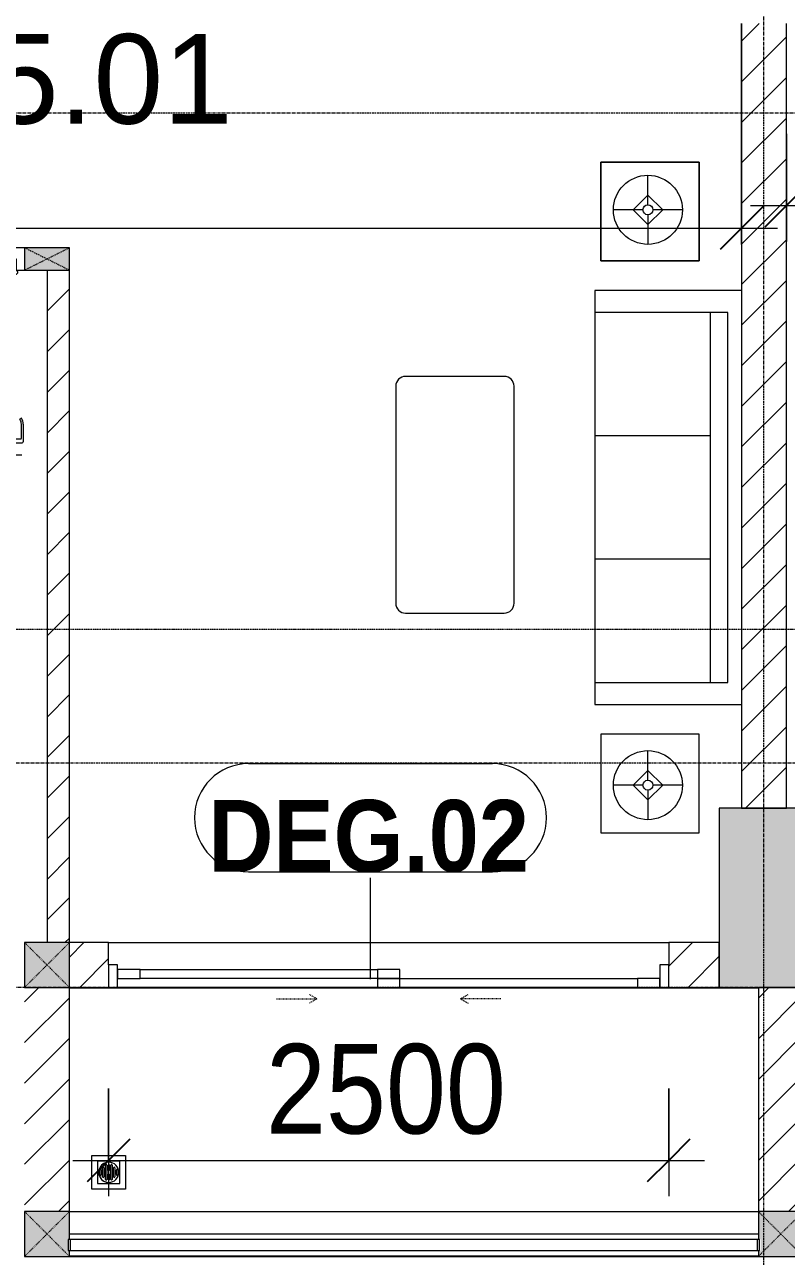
# Model space of a CAD drawing. Header units: millimetres. Extents: x 1591 to 239243, y -15958 to 82755.
# Drawn here: x 151451 to 154851, y 23337 to 28832 of the extents above; entities that cross this region are included whole.
import ezdxf

# ---------------------------------------------------------------- set-up
doc = ezdxf.new("R2010")
doc.units = ezdxf.units.MM
for name, pattern in [('Dash Dot 3_16_', [7.9375, 4.7625, -1.5875, 0, -1.5875]), ('Dash_2_', [6, 3, -3]), ('Grid Line', [22.225, 12.7, -3.175, 3.175, -3.175])]:
    doc.linetypes.add(name, pattern=pattern)
for name, color, linetype, lineweight in [('0-1', 250, 'Continuous', 5), ('A-ANNO-DIMS', 211, 'Continuous', 9), ('A-ANNO-DIMS-160', 211, 'Continuous', 9), ('A-AREA-IDEN', 2, 'Continuous', 9), ('A-DETL-GENF-1', 9, 'Continuous', 9), ('A-DOOR', 31, 'Continuous', 9), ('A-DOOR-1', 254, 'Continuous', 9), ('A-DOOR-2', 9, 'Continuous', 9), ('A-DOOR-FRAM', 31, 'Continuous', 9), ('A-DOOR-HDLN', 31, 'Dash_2_', 9), ('A-DOOR-IDEN', 31, 'Continuous', 9), ('A-FLOR-1', 7, 'Continuous', 9), ('A-FLOR-2', 9, 'Continuous', 9), ('A-FLOR-HRAL', 11, 'Continuous', 9), ('A-WALL', 113, 'Continuous', 9), ('A-WALL-1', 253, 'Continuous', 18), ('A-WALL-3', 113, 'Continuous', 18), ('A-WALL-PATT-1', 10, 'Continuous', 9), ('A-WALL-PATT-2', 111, 'Continuous', 9), ('G-ANNO-SYMB-1', 111, 'Dash Dot 3_16_', 18), ('I-FURN', 30, 'Continuous', 9), ('I-FURN-1', 254, 'Continuous', 9), ('M-EQPM-1', 254, 'Continuous', 9), ('S-COLS', 52, 'Continuous', 9), ('S-COLS-1', 52, 'Continuous', 5), ('S-COLS-2', 250, 'Continuous', 18), ('S-COLS-4', 254, 'Continuous', 9), ('S-COLS-5', 253, 'Continuous', 18), ('S-COLS-6', 52, 'Continuous', 18), ('S-COLS-HDLN', 52, 'Dash_2_', 9), ('S-COLS-HDLN-1', 9, 'Dash_2_', 9), ('S-GRID-1', 1, 'Grid Line', 9)]:
    doc.layers.add(name, color=color, linetype=linetype, lineweight=lineweight)
doc.styles.add('Arial_9', font='arial_0.ttf', dxfattribs={"height": 400})
doc.styles.add('Arial_B_4', font='arialbd_0.ttf', dxfattribs={"width": 0.9, "height": 320})
doc.styles.add('UTM Avo', font='UTM Avo.ttf', dxfattribs={"width": 0.9, "height": 400})
doc.dimstyles.new('1_Dim_chi_tiet_2_5', dxfattribs={"dimscale": 304.8, "dimtxt": 399.720379, "dimasz": 0.629921, "dimexe": 0.524934, "dimexo": 0.0625, "dimgap": 0.052493, "dimtad": 1, "dimdec": 0, "dimrnd": 5, "dimzin": 0, "dimdsep": 46, "dimtxsty": 'UTM Avo', "dimblk1": 'OBLIQUE', "dimblk2": 'OBLIQUE', "dimsah": 1, "dimcen": 0.09, "dimdle": 0.524934, "dimazin": 0, "dimtfac": 1, "dimtdec": 4, "dimtix": 1, "dimtmove": 0, "dimatfit": 3, "dimfxl": 1.049869, "dimfxlon": 1, "dimtvp": 1, "dimtolj": 1, "dimtzin": 0, "dimarcsym": 2})
pattern_1 = [(45, (101998.83, 0), (-90.50967, 90.50967), [])]

# ---------------------------------------------------------------- blocks, each defined once
blk = doc.blocks.new('NCV_TKTC_KET CAU_rvt-1-TKCS_MB TẦNG 5')
at = {"layer": 'S-COLS-1'}
h = blk.add_hatch(color=256, dxfattribs=at)
h.paths.add_polyline_path([(52852.6, 24536.9), (52952.6, 24536.9), (52952.6, 25336.9), (52552.6, 25336.9), (52552.6, 24536.9), (52851.4, 24536.9)])
h.paths.add_polyline_path([(52922.6, 24561.9), (52922.6, 24611.9), (52932.6, 24611.9), (52932.6, 24561.9), (52927.6, 24561.9)])
at = {"layer": 'A-FLOR-1'}
for p, q in [((49652.6, 24535.3), (52727.6, 24535.3)), ((49652.6, 23336.9), (52727.6, 23336.9))]:
    blk.add_line(p, q, dxfattribs=at)
at = {"layer": 'S-COLS-2'}
for p, q in [((52952.6, 25336.9), (52552.6, 25336.9)), ((52552.6, 25336.9), (52552.6, 24536.9)), ((52552.6, 24536.9), (52952.6, 24536.9))]:
    blk.add_line(p, q, dxfattribs=at)
blk = doc.blocks.new('DOOR_CW_01 CANH MO-PANEL KINH - DIW_01-900x2200-CỬA GỖ VÂN LAMINATE-553393-TKCS_MB TẦNG 5')
at = {"layer": 'A-DETL-GENF-1'}
for p, q in [((-399, 831.8), (-397, 831.8)), ((-399, 792.2), (-399, 831.8)), ((-397, 872), (-357, 872)), ((-397, 752), (-397, 872)), ((-397, 792.2), (-397, 831.8)), ((-357, 872), (-357, 752)), ((-357, 792.2), (-357, 831.8)), ((-355, 831.8), (-357, 831.8)), ((-355, 792.2), (-355, 831.8)), ((-442, 737), (-442, 816.5)), ((-399, 820.5), (-438, 820.5)), ((-434, 799.5), (-434, 737)), ((-399, 803.5), (-430, 803.5)), ((-397, 792.2), (-399, 792.2)), ((-357, 792.2), (-355, 792.2)), ((-355, 820.5), (-316, 820.5)), ((-355, 803.5), (-324, 803.5)), ((-320, 799.5), (-320, 737)), ((-312, 737), (-312, 816.5)), ((-433.9, 711.2), (-427.3, 715.8)), ((-357, 752), (-397, 752)), ((-397, 738), (-391, 738)), ((-397, 738), (-397, 196)), ((-363, 752), (-391, 752)), ((-391, 752), (-391, 738)), ((-363, 738), (-363, 752)), ((-357, 738), (-363, 738)), ((-357, 196), (-357, 738)), ((-320.1, 711.2), (-326.7, 715.8)), ((-397, 196), (-391, 196)), ((-357, 182), (-397, 182)), ((-397, 182), (-397, 62)), ((-391, 196), (-391, 182)), ((-391, 182), (-363, 182)), ((-357, 196), (-363, 196)), ((-363, 182), (-363, 196)), ((-357, 62), (-357, 182)), ((-397, 62), (-357, 62))]:
    blk.add_line(p, q, dxfattribs=at)
blk.add_circle((-407, 60), 10, dxfattribs=at)
for centre, radius, start, end in [((-407, 60), 814, 360, 92), ((-438, 816.5), 4, 90, 180), ((-430, 799.5), 4, 90, 180), ((-324, 799.5), 4, 360, 90), ((-316, 816.5), 4, 0, 90), ((-397, 737), 45, 180, 215), ((-397, 737), 37, 180, 215), ((-357, 737), 37, 325, 0), ((-357, 737), 45, 325, 0)]:
    blk.add_arc(centre, radius, start, end, dxfattribs=at)
at = {"layer": 'A-DOOR-2'}
for p, q in [((-410, 50), (-450, 50)), ((-450, 50), (-450, -50)), ((-410, 0), (-410, 50)), ((-400, 0), (-410, 0)), ((-407, 50), (-382, 50)), ((-400, -50), (-400, 0)), ((410, 0), (400, 0)), ((400, 0), (400, -50)), ((450, 50), (410, 50)), ((410, 50), (410, 0)), ((450, -50), (450, 50)), ((-450, -50), (-400, -50)), ((400, -50), (450, -50))]:
    blk.add_line(p, q, dxfattribs=at)
blk = doc.blocks.new('LOBBY_SOFA_1 - LOBBY_SOFA_1-V46-TKCS_MB TẦNG 5')
at = {"layer": 'I-FURN'}
for p, q in [((-2556, -4.9), (-2556, -660)), ((-708, -660), (-708, -4.9)), ((-2457, -66), (-2457, -660)), ((-807, -66), (-2457, -66)), ((-807, -660), (-807, -66)), ((-807, -143), (-2457, -143)), ((-1907, -143), (-1907, -660)), ((-1357, -143), (-1357, -660)), ((-3128.2, -193.5), (-2688.2, -193.5)), ((-3128.2, -633.5), (-3128.2, -193.5)), ((-2688.2, -193.5), (-2688.2, -633.5)), ((-575.9, -193.5), (-575.9, -633.5)), ((-135.9, -193.5), (-575.9, -193.5)), ((-135.9, -633.5), (-135.9, -193.5)), ((-2915.4, -269), (-2915.4, -401)), ((-348.6, -269), (-348.6, -401)), ((-2915.4, -357), (-2981.4, -423)), ((-2849.4, -423), (-2915.4, -357)), ((-414.6, -423), (-348.6, -357)), ((-348.6, -357), (-282.6, -423)), ((-2937.4, -423), (-3069.4, -423)), ((-2981.4, -423), (-2915.4, -489)), ((-2915.4, -489), (-2849.4, -423)), ((-2893.4, -423), (-2761.4, -423)), ((-370.6, -423), (-502.6, -423)), ((-348.6, -489), (-414.6, -423)), ((-282.6, -423), (-348.6, -489)), ((-326.6, -423), (-194.6, -423)), ((-2915.4, -445), (-2915.4, -577)), ((-348.6, -445), (-348.6, -577)), ((-2688.2, -633.5), (-3128.2, -633.5)), ((-575.9, -633.5), (-135.9, -633.5)), ((-2556, -660), (-708, -660)), ((-1160.3, -1020.5), (-2128.3, -1020.5)), ((-2172.3, -1064.5), (-2172.3, -1504.5)), ((-1116.3, -1504.5), (-1116.3, -1064.5)), ((-2128.3, -1548.5), (-1160.3, -1548.5))]:
    blk.add_line(p, q, dxfattribs=at)
for centre, radius in [((-2915.4, -423), 154), ((-348.6, -423), 154), ((-2915.4, -423), 22), ((-348.6, -423), 22)]:
    blk.add_circle(centre, radius, dxfattribs=at)
for centre, start, end in [((-2128.3, -1064.5), 90, 180), ((-1160.3, -1064.5), 0, 90), ((-2128.3, -1504.5), 180, 270), ((-1160.3, -1504.5), 270, 0)]:
    blk.add_arc(centre, 44, start, end, dxfattribs=at)
at = {"layer": 'I-FURN-1'}
for p, q in [((-2556, -4.9), (-2556, -660)), ((-708, -660), (-708, -4.9)), ((-2688.2, -193.5), (-3128.2, -193.5)), ((-3128.2, -193.5), (-3128.2, -633.5)), ((-2688.2, -633.5), (-2688.2, -193.5)), ((-135.9, -193.5), (-575.9, -193.5)), ((-575.9, -193.5), (-575.9, -633.5)), ((-135.9, -633.5), (-135.9, -193.5)), ((-3128.2, -633.5), (-2688.2, -633.5)), ((-575.9, -633.5), (-135.9, -633.5)), ((-2556, -660), (-708, -660)), ((-1160.3, -1020.5), (-2128.3, -1020.5)), ((-2172.3, -1064.5), (-2172.3, -1504.5)), ((-1116.3, -1504.5), (-1116.3, -1064.5)), ((-2128.3, -1548.5), (-1160.3, -1548.5))]:
    blk.add_line(p, q, dxfattribs=at)
for centre, start, end in [((-2128.3, -1064.5), 90, 180), ((-1160.3, -1064.5), 0, 90), ((-2128.3, -1504.5), 180, 270), ((-1160.3, -1504.5), 270, 0)]:
    blk.add_arc(centre, 44, start, end, dxfattribs=at)
blk = doc.blocks.new('THU NUOC - THU NUOC-455054-TKCS_MB TẦNG 5')
at = {"layer": 'M-EQPM-1'}
for p, q in [((-66.3, -70.6), (-66.3, 79.4)), ((-66.3, 79.4), (83.7, 79.4)), ((83.7, 79.4), (83.7, -70.6)), ((58.7, 54.4), (-41.3, 54.4)), ((-41.3, 54.4), (-41.3, -45.6)), ((-23.3, 19.6), (40.9, 19.6)), ((40.9, 13.6), (-23.3, 13.6)), ((-23.3, 7.2), (0.7, 7.2)), ((0.7, 1.2), (-23.3, 1.2)), ((-11, 32.1), (28.5, 32.1)), ((28.5, 26.1), (-11, 26.1)), ((-1.1, 44.5), (18.5, 44.5)), ((18.5, 38.5), (-1.1, 38.5)), ((0.7, 7.2), (0.7, 1.2)), ((16.7, 1.2), (16.7, 7.2)), ((16.7, 7.2), (40.9, 7.2)), ((40.9, 1.2), (16.7, 1.2)), ((58.7, -45.6), (58.7, 54.4)), ((-41.3, -45.6), (58.7, -45.6)), ((-23.3, -4.8), (40.9, -4.8)), ((40.9, -10.8), (-23.3, -10.8)), ((-11, -17.3), (28.5, -17.3)), ((28.5, -23.3), (-11, -23.3)), ((-1.1, -29.6), (18.5, -29.6)), ((18.5, -35.6), (-1.1, -35.6)), ((83.7, -70.6), (-66.3, -70.6))]:
    blk.add_line(p, q, dxfattribs=at)
for centre, radius, start, end in [((8.7, 4.4), 45, 0, 180), ((8.7, 4.4), 45, 360, 180), ((8.7, 4.4), 45, 180, 0), ((8.7, 4.4), 45, 180, 360), ((-23.3, 16.6), 3, 90, 270), ((-23.3, 4.2), 3, 90, 270), ((-11, 29.1), 3, 90, 270), ((-1.1, 41.5), 3, 90, 270), ((18.5, 41.5), 3, 270, 90), ((28.5, 29.1), 3, 270, 90), ((40.9, 16.6), 3, 270, 90), ((40.9, 4.2), 3, 270, 90), ((-23.3, -7.8), 3, 90, 270), ((-11, -20.3), 3, 90, 270), ((-1.1, -32.6), 3, 90, 270), ((18.5, -32.6), 3, 270, 90), ((28.5, -20.3), 3, 270, 90), ((40.9, -7.8), 3, 270, 90)]:
    blk.add_arc(centre, radius, start, end, dxfattribs=at)
blk = doc.blocks.new('G1_SOF - BO TRU - 100x200-V79-TKCS_MB TẦNG 5')
at = {"layer": 'S-COLS'}
blk.add_hatch(color=256, dxfattribs=at).paths.add_polyline_path([(50, -100), (50, 98.4), (-50, 98.4), (-50, -100)])
at = {"layer": 'S-COLS-5'}
for p, q in [((-50, 98.4), (-50, -100)), ((50, -100), (50, 98.4)), ((-50, -100), (50, -100))]:
    blk.add_line(p, q, dxfattribs=at)
at = {"layer": 'S-COLS-HDLN-1'}
for p, q in [((50, 100), (-50, -100)), ((-50, 100), (50, -100))]:
    blk.add_line(p, q, dxfattribs=at)
blk = doc.blocks.new('NCV_TKTC_TANG 5_rvt-1-TKCS_MB TẦNG 5')
at = {"layer": 'A-WALL-PATT-1'}
h = blk.add_hatch(dxfattribs=at)
h.set_pattern_fill('FP_1', color=256, style=0, pattern_type=2)
h.set_pattern_definition([(45, (0, 0), (-90.50967, 90.50967), [])])
h.paths.add_polyline_path([(49652.6, 24736.9), (49652.6, 27736.9), (49552.6, 27736.9), (49552.6, 24736.9)])
at = {"layer": 'A-FLOR-2'}
for p, q in [((52652.6, 27850.4), (52652.6, 28836.9)), ((49827.6, 24736.9), (52327.6, 24736.9)), ((49652.6, 23536.9), (52727.6, 23536.9))]:
    blk.add_line(p, q, dxfattribs=at)
at = {"layer": 'A-WALL-1'}
for p, q in [((49552.6, 27736.9), (49552.6, 24736.9)), ((49652.6, 24736.9), (49652.6, 27736.9))]:
    blk.add_line(p, q, dxfattribs=at)
at = {"layer": 'A-DOOR-1', "rotation": 180}
blk.add_blockref('DOOR_CW_01 CANH MO-PANEL KINH - DIW_01-900x2200-CỬA GỖ VÂN LAMINATE-553393-TKCS_MB TẦNG 5', (49004.2, 27786.9), dxfattribs=at)
at = {"layer": 'I-FURN-1', "rotation": 270.0000000000007}
blk.add_blockref('LOBBY_SOFA_1 - LOBBY_SOFA_1-V46-TKCS_MB TẦNG 5', (52657.5, 25090.4), dxfattribs=at)
at = {"layer": 'M-EQPM-1', "rotation": 90.0000000000005}
blk.add_blockref('THU NUOC - THU NUOC-455054-TKCS_MB TẦNG 5', (49832.6, 23703.1), dxfattribs=at)
at = {"layer": 'S-COLS-4', "rotation": 89.99999999999964}
blk.add_blockref('G1_SOF - BO TRU - 100x200-V79-TKCS_MB TẦNG 5', (49552.6, 27786.9), dxfattribs=at)
blk = doc.blocks.new('G1_SOF - BO TRU - 200x200-V15-TKCS_MB TẦNG 5')
at = {"layer": 'S-COLS'}
blk.add_hatch(color=256, dxfattribs=at).paths.add_polyline_path([(-95.1, -100), (100, -99.6), (100, 100), (-100, 100), (-100, -24.6), (-90.1, -24.6), (-90.1, -74.6), (-100, -74.6), (-100, -100)])
at = {"layer": 'S-COLS-6'}
for p, q in [((100, 100), (-100, 100)), ((-100, 100), (-100, -24.6)), ((100, -100), (100, 100)), ((-100, -74.6), (-100, -100)), ((-100, -100), (100, -100))]:
    blk.add_line(p, q, dxfattribs=at)
at = {"layer": 'S-COLS-HDLN'}
for p, q in [((100, 100), (-100, -100)), ((-100, 100), (100, -100))]:
    blk.add_line(p, q, dxfattribs=at)
blk = doc.blocks.new('G1_SOF - BO TRU - 200x200-V17-TKCS_MB TẦNG 5')
at = {"layer": 'S-COLS'}
blk.add_hatch(color=256, dxfattribs=at).paths.add_polyline_path([(-100, -100), (100, -99.6), (100, -74.6), (95, -73.3), (95, -24.6), (100, -24.6), (100, 100), (-100, 100), (-100, -100)])
at = {"layer": 'S-COLS-6'}
for p, q in [((100, 100), (-100, 100)), ((-100, 100), (-100, -100)), ((100, -24.6), (100, 100)), ((-100, -100), (100, -100)), ((100, -100), (100, -74.6))]:
    blk.add_line(p, q, dxfattribs=at)
at = {"layer": 'S-COLS-HDLN'}
for p, q in [((100, 100), (-100, -100)), ((-100, 100), (100, -100))]:
    blk.add_line(p, q, dxfattribs=at)
blk = doc.blocks.new('G1_SOF - BO TRU - 200x200-3055083-TKCS_MB TẦNG 5')
at = {"layer": 'S-COLS'}
blk.add_hatch(color=256, dxfattribs=at).paths.add_polyline_path([(100, -100), (100, 100), (-100, 100), (-100, -100), (8.4, -100)])
at = {"layer": 'S-COLS-6'}
for p, q in [((100, 100), (-100, 100)), ((-100, 100), (-100, -100)), ((100, -100), (100, 100)), ((-100, -100), (100, -100))]:
    blk.add_line(p, q, dxfattribs=at)
at = {"layer": 'S-COLS-HDLN'}
for p, q in [((100, 100), (-100, -100)), ((-100, 100), (100, -100))]:
    blk.add_line(p, q, dxfattribs=at)
blk = doc.blocks.new('DEG_02-DEG_03 - DEG_02-2500x2400mm-CỬA ĐI 02 CÁNH TRƯỢT-625766-TKCS_MB TẦNG 5')
at = {"layer": 'A-DOOR'}
for p, q in [((-1110, 100), (-1210, 100)), ((-1210, 100), (-1210, 60)), ((-1210, 60), (-1110, 60)), ((-1110, 60), (-1110, 100)), ((-1110, 100), (-50, 100)), ((-50, 60), (-1110, 60)), ((50, 100), (-50, 100)), ((-50, 100), (-50, 60)), ((50, 60), (-50, 60)), ((-50, 60), (-50, 20)), ((-50, 60), (50, 60)), ((50, 60), (50, 100)), ((50, 20), (50, 60)), ((50, 60), (1110, 60)), ((1210, 60), (1110, 60)), ((1110, 60), (1110, 20)), ((1210, 20), (1210, 60)), ((-50, 20), (50, 20)), ((1110, 20), (50, 20)), ((1110, 20), (1210, 20))]:
    blk.add_line(p, q, dxfattribs=at)
at = {"layer": 'A-DOOR-FRAM'}
for p, q in [((-1210, 100), (-1250, 100)), ((-1250, 100), (-1250, 0)), ((-1210, 0), (-1210, 100)), ((1250, 100), (1210, 100)), ((1210, 100), (1210, 0)), ((1250, 0), (1250, 100)), ((-1250, 0), (-1210, 0)), ((1210, 0), (1250, 0))]:
    blk.add_line(p, q, dxfattribs=at)
at = {"layer": 'A-DOOR-HDLN'}
for p, q in [((-320.4, 151.1), (-355, 171.1)), ((320.4, 151.1), (355, 171.1)), ((-500.4, 151.1), (-320.4, 151.1)), ((-320.4, 151.1), (-355, 131.1)), ((320.4, 151.1), (355, 131.1)), ((500.4, 151.1), (320.4, 151.1))]:
    blk.add_line(p, q, dxfattribs=at)
blk = doc.blocks.new('Railing - 50 x 10mm-1251311-TKCS_MB TẦNG 5')
at = {"layer": 'A-FLOR-HRAL'}
for p, q in [((25, 5), (-25, 5)), ((-25, 5), (-25, -5)), ((25, -5), (25, 5)), ((-25, -5), (25, -5))]:
    blk.add_line(p, q, dxfattribs=at)
blk = doc.blocks.new('Railing - Railing-3261576-TKCS_MB TẦNG 5')
at = {"layer": 'A-FLOR-HRAL'}
for p, q in [((52722.6, 23412.4), (49657.6, 23412.4)), ((49657.6, 23362.4), (52722.6, 23362.4))]:
    blk.add_line(p, q, dxfattribs=at)
at = {"rotation": 90}
for p in [(49652.6, 23387.4), (52727.6, 23387.4)]:
    blk.add_blockref('Railing - 50 x 10mm-1251311-TKCS_MB TẦNG 5', p, dxfattribs=at)
blk = doc.blocks.new('DIMBLOCK51-TKCS_MB TẦNG 5')
at = {"layer": 'A-ANNO-DIMS-160'}
for p, q in [((146651.4, 28244.6), (146651.4, 27764.6)), ((146651.4, 27924.6), (146651.4, 28244.6)), ((154651.4, 28244.6), (154651.4, 27764.6)), ((154651.4, 27924.6), (154651.4, 28244.6)), ((146491.4, 27924.6), (154811.4, 27924.6))]:
    blk.add_line(p, q, dxfattribs=at)
at = {"layer": 'A-ANNO-DIMS-160', "lineweight": 25}
for p, q in [((146651.4, 27924.6), (146747.4, 28020.6)), ((154651.4, 27924.6), (154747.4, 28020.6)), ((146651.4, 27924.6), (146555.4, 27828.6)), ((154651.4, 27924.6), (154555.4, 27828.6))]:
    blk.add_line(p, q, dxfattribs=at)
at = {"layer": 'A-ANNO-DIMS-160', "color": 0, "insert": (150103.6, 28444.2), "char_height": 400, "width": 1314.636, "attachment_point": 1, "line_spacing_factor": 1.110334, "style": 'UTM Avo'}
blk.add_mtext('8000', dxfattribs=at)
blk = doc.blocks.new('_Oblique')
at = {"color": 0, "linetype": 'ByBlock', "lineweight": -2}
blk.add_line((-0.5, -0.5), (0.5, 0.5), dxfattribs=at)
blk = doc.blocks.new('DIMBLOCK52-TKCS_MB TẦNG 5')
at = {"layer": 'A-ANNO-DIMS-160'}
for p, q in [((154851.4, 28344.6), (154851.4, 27864.6)), ((154851.4, 28024.6), (154851.4, 28344.6)), ((162851.4, 28344.6), (162851.4, 27864.6)), ((162851.4, 28024.6), (162851.4, 28344.6)), ((154691.4, 28024.6), (163011.4, 28024.6))]:
    blk.add_line(p, q, dxfattribs=at)
at = {"layer": 'A-ANNO-DIMS-160', "lineweight": 25}
for p, q in [((154851.4, 28024.6), (154947.4, 28120.6)), ((162851.4, 28024.6), (162947.4, 28120.6)), ((154851.4, 28024.6), (154755.4, 27928.6)), ((162851.4, 28024.6), (162755.4, 27928.6))]:
    blk.add_line(p, q, dxfattribs=at)
at = {"layer": 'A-ANNO-DIMS-160', "color": 0, "insert": (158303.6, 28544.2), "char_height": 400, "width": 1314.636, "attachment_point": 1, "line_spacing_factor": 1.110334, "style": 'UTM Avo'}
blk.add_mtext('8000', dxfattribs=at)
blk = doc.blocks.new('DIMBLOCK134-TKCS_MB TẦNG 5')
at = {"layer": 'A-ANNO-DIMS-160'}
for p, q in [((151826.4, 24085.2), (151826.4, 23605.2)), ((151826.4, 23765.2), (151826.4, 24085.2)), ((154326.4, 24085.2), (154326.4, 23605.2)), ((154326.4, 23765.2), (154326.4, 24085.2)), ((151666.4, 23765.2), (154486.4, 23765.2))]:
    blk.add_line(p, q, dxfattribs=at)
at = {"layer": 'A-ANNO-DIMS-160', "lineweight": 25}
for p, q in [((151826.4, 23765.2), (151922.4, 23861.2)), ((154326.4, 23765.2), (154422.4, 23861.2)), ((151826.4, 23765.2), (151730.4, 23669.2)), ((154326.4, 23765.2), (154230.4, 23669.2))]:
    blk.add_line(p, q, dxfattribs=at)
at = {"layer": 'A-ANNO-DIMS-160', "color": 0, "insert": (152528.6, 24284.8), "char_height": 400, "width": 1314.636, "attachment_point": 1, "line_spacing_factor": 1.110334, "style": 'UTM Avo'}
blk.add_mtext('2500', dxfattribs=at)
blk = doc.blocks.new('STN_Door Tag - STN_Door Tag-1788670-TKCS_MB TẦNG 5')
at = {"layer": 'A-DOOR-IDEN'}
for p, q in [((-3.37, 1.495), (3.431, 1.495)), ((-3.37, -1.524), (3.431, -1.524))]:
    blk.add_line(p, q, dxfattribs=at)
for centre, start, end in [((-3.37, -0.015), 90, 270), ((3.431, -0.015), 270, 90)]:
    blk.add_arc(centre, 1.509, start, end, dxfattribs=at)

msp = doc.modelspace()

# ---------------------------------------------------------------- hatches: boundary and pattern name
at = {"layer": 'A-WALL-PATT-2'}
h = msp.add_hatch(dxfattribs=at)
h.set_pattern_fill('FP_1', color=256, style=0, pattern_type=2)
h.set_pattern_definition(pattern_1)
h.paths.add_polyline_path([(154651.4, 25336.9), (154851.4, 25336.9), (154851.4, 28836.9), (154651.4, 28836.9), (154651.4, 25734)])
h.paths.add_polyline_path([(154851.4, 29036.9), (154851.4, 32536.9), (154651.4, 32536.9), (154651.4, 29036.9), (154715.2, 29036.9)])
h = msp.add_hatch(dxfattribs=at)
h.set_pattern_fill('FP_1', color=256, style=0, pattern_type=2)
h.set_pattern_definition(pattern_1)
h.paths.add_polyline_path([(151658.1, 24536.9), (151826.4, 24536.9), (151826.4, 24736.9), (151651.4, 24736.9), (151651.4, 24536.9)])
h.paths.add_polyline_path([(154551.4, 24536.9), (154551.4, 24736.9), (154326.4, 24736.9), (154326.4, 24536.9)])
h = msp.add_hatch(dxfattribs=at)
h.set_pattern_fill('FP_1', color=256, style=0, pattern_type=2)
h.set_pattern_definition(pattern_1)
h.paths.add_polyline_path([(151651.4, 23536.9), (151651.4, 24536.9), (151451.4, 24535.3), (151451.4, 23536.9)])
h = msp.add_hatch(dxfattribs=at)
h.set_pattern_fill('FP_1', color=256, style=0, pattern_type=2)
h.set_pattern_definition(pattern_1)
h.paths.add_polyline_path([(154726.4, 23536.9), (154926.4, 23536.9), (154926.4, 24536.9), (154726.4, 24535.3), (154726.4, 23617.7)])

# ---------------------------------------------------------------- linework, layer by layer
at = {"layer": 'A-DOOR-IDEN'}
msp.add_line((152994.9, 24572.9), (152995.2, 25025.9), dxfattribs=at)
at = {"layer": 'A-WALL'}
for p, q in [((151826.4, 24736.9), (154326.4, 24736.9)), ((153026.4, 24536.9), (151866.4, 24536.9)), ((151651.4, 23437.4), (154726.4, 23437.4)), ((154726.4, 23337.4), (151651.4, 23337.4))]:
    msp.add_line(p, q, dxfattribs=at)
at = {"layer": 'A-WALL-3'}
for p, q in [((154651.4, 28836.9), (154651.4, 25336.9)), ((154851.4, 25336.9), (154851.4, 28836.9)), ((154651.4, 25336.9), (154851.4, 25336.9)), ((151826.4, 24736.9), (151651.4, 24736.9)), ((151826.4, 24636.9), (151826.4, 24736.9)), ((154551.4, 24736.9), (154326.4, 24736.9)), ((154326.4, 24736.9), (154326.4, 24636.9)), ((154551.4, 24536.9), (154551.4, 24736.9)), ((151651.4, 23536.9), (151651.4, 24536.9)), ((151651.4, 24536.9), (151826.4, 24536.9)), ((154326.4, 24536.9), (154551.4, 24536.9)), ((154726.4, 24536.9), (154726.4, 23536.9)), ((154926.4, 24536.9), (154726.4, 24536.9))]:
    msp.add_line(p, q, dxfattribs=at)
at = {"layer": 'G-ANNO-SYMB-1'}
msp.add_line((130746.6, 26135.3), (236925.7, 26135.3), dxfattribs=at)
at = {"layer": 'S-GRID-1'}
for p, q in [((154751.4, 19118.3), (154751.4, 76659.6)), ((229978.4, 28436.9), (136410.9, 28436.9)), ((227946.4, 25536.9), (138442.9, 25536.9)), ((229978.4, 24536.9), (136410.9, 24536.9))]:
    msp.add_line(p, q, dxfattribs=at)

# ---------------------------------------------------------------- block references
at = {"layer": '0-1'}
for name in ['NCV_TKTC_KET CAU_rvt-1-TKCS_MB TẦNG 5', 'NCV_TKTC_TANG 5_rvt-1-TKCS_MB TẦNG 5']:
    msp.add_blockref(name, (101998.8, 0), dxfattribs=at)
at = {"layer": 'A-DOOR', "rotation": 180}
msp.add_blockref('DEG_02-DEG_03 - DEG_02-2500x2400mm-CỬA ĐI 02 CÁNH TRƯỢT-625766-TKCS_MB TẦNG 5', (153076.4, 24636.9), dxfattribs=at)
at = {"layer": 'A-DOOR-IDEN', "xscale": 159.9999999999999, "yscale": 159.9999999999999, "zscale": 159.9999999999999}
msp.add_blockref('STN_Door Tag - STN_Door Tag-1788670-TKCS_MB TẦNG 5', (152990.3, 25296.2), dxfattribs=at)
at = {"layer": 'A-FLOR-HRAL'}
msp.add_blockref('Railing - Railing-3261576-TKCS_MB TẦNG 5', (101998.8, 0), dxfattribs=at)
at = {"layer": 'S-COLS'}
for name, p in [('G1_SOF - BO TRU - 200x200-3055083-TKCS_MB TẦNG 5', (151551.4, 24636.9)), ('G1_SOF - BO TRU - 200x200-V17-TKCS_MB TẦNG 5', (151551.4, 23436.9)), ('G1_SOF - BO TRU - 200x200-V15-TKCS_MB TẦNG 5', (154826.4, 23436.9))]:
    msp.add_blockref(name, p, dxfattribs=at)

# ---------------------------------------------------------------- texts
at = {"layer": 'A-AREA-IDEN', "insert": (151262, 28384.3), "char_height": 400, "width": 2233.6, "attachment_point": 8, "line_spacing_factor": 0.936439, "style": 'Arial_9'}
msp.add_mtext('\\pt8,16,24,32,40,48,56,64,72,80,88,96,104,112,120,128,136,144,152,160,168,176,184,192,200,208,216,224,232,240,248,256;A1.05.01', dxfattribs=at)
at = {"layer": 'A-DOOR-IDEN', "insert": (152987, 25210.8), "char_height": 320, "width": 1467.36, "attachment_point": 5, "line_spacing_factor": 0.936439, "style": 'Arial_B_4'}
msp.add_mtext('\\pt7.2,14.4,21.6,28.8,36,43.2,50.4,57.6,64.8,72,79.2,86.4,93.6,100.8,108,115.2,122.4,129.6,136.8,144,151.2,158.4,165.6,172.8,180,187.2,194.4,201.6,208.8,216,223.2,230.4;DEG.02', dxfattribs=at)

# ---------------------------------------------------------------- dimensions: what is measured, and where the dimension line sits
at = {"layer": 'A-ANNO-DIMS'}
for base, p1, p2, override, picture, middle in [((162851.4, 28024.6), (154851.4, 28344.6), (162851.4, 28344.6), {"dimpost": '<>', "dimfxl": 8000}, 'DIMBLOCK52-TKCS_MB TẦNG 5', (158851.4, 28247.6)), ((154651.4, 27924.6), (146651.4, 28244.6), (154651.4, 28244.6), {"dimpost": '<>', "dimfxl": 8000}, 'DIMBLOCK51-TKCS_MB TẦNG 5', (150651.4, 28147.6)), ((154326.4, 23765.2), (151826.4, 24085.2), (154326.4, 24085.2), {"dimpost": '<>', "dimfxl": 2500}, 'DIMBLOCK134-TKCS_MB TẦNG 5', (153076.4, 23988.2))]:
    dim = msp.add_linear_dim(base=base, p1=p1, p2=p2, dimstyle='1_Dim_chi_tiet_2_5', override=override, dxfattribs=at)
    dim.commit()
    dim.dimension.update_dxf_attribs({"geometry": picture, "text_midpoint": middle})

doc.saveas('drawing.dxf')
